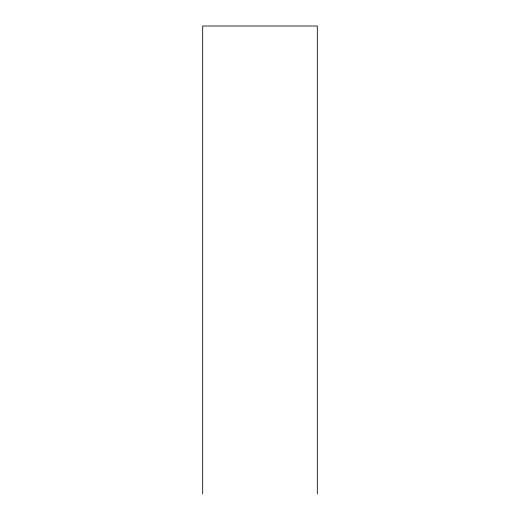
<?xml version="1.0" encoding="UTF-8"?>
<svg xmlns="http://www.w3.org/2000/svg" width="520" height="520" viewBox="0 0 520 520"><rect width="100%" height="100%" fill="white"/><g stroke="black" fill="none" stroke-linecap="round" stroke-linejoin="round"><path stroke-width="0.78" d="M317.317 494L317.317 26L202.683 26L202.683 494"/></g></svg>
